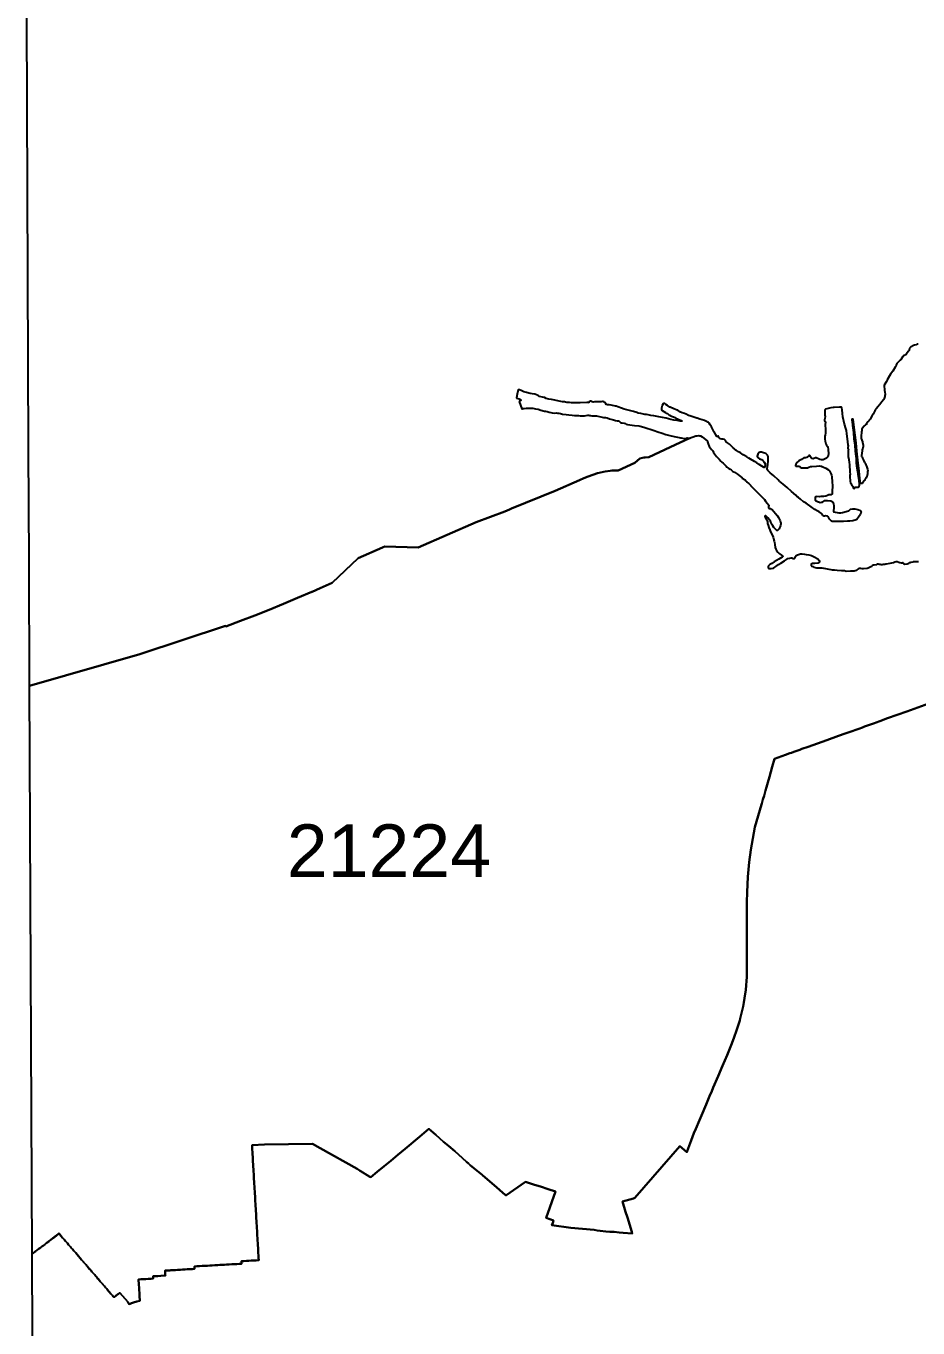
# Model space of a CAD drawing. Header units: inches. Extents: x 1341578 to 1502124, y 557203 to 748561.
# Drawn here: x 1445375 to 1454424, y 588468 to 601677 of the extents above; entities that cross this region are included whole.
import ezdxf
from ezdxf.enums import TextEntityAlignment as Align

# ---------------------------------------------------------------- set-up
doc = ezdxf.new("R2010")
doc.units = ezdxf.units.IN
doc.header["$MEASUREMENT"] = 0
doc.layers.add('Zipcode', color=7, linetype='Continuous')
doc.layers.add('ZipcodeAnno', color=7, linetype='Continuous')
doc.styles.add('Arial', font='arial.ttf')

msp = doc.modelspace()

# ---------------------------------------------------------------- linework, layer by layer
at = {"layer": 'Zipcode'}
for points in [[(1454425, 598451), (1454422, 598451), (1454418, 598451), (1454415, 598450), (1454411, 598446), (1454408, 598444), (1454404, 598444), (1454390, 598441), (1454378, 598436), (1454354, 598424), (1454350, 598421), (1454347, 598419), (1454343, 598416), (1454341, 598413), (1454339, 598408), (1454338, 598401), (1454336, 598394), (1454335, 598387), (1454329, 598377), (1454305, 598349), (1454299, 598342), (1454295, 598338), (1454289, 598336), (1454282, 598334), (1454276, 598332), (1454273, 598329), (1454269, 598324), (1454253, 598296), (1454253, 598295), (1454250, 598291), (1454246, 598288), (1454245, 598287), (1454240, 598283), (1454227, 598271), (1454210, 598252), (1454206, 598247), (1454201, 598238), (1454199, 598232), (1454198, 598230), (1454192, 598217), (1454168, 598177), (1454146, 598144), (1454112, 598087), (1454110, 598083), (1454103, 598072), (1454082, 598033), (1454081, 598028), (1454081, 598023), (1454081, 598019), (1454083, 597994), (1454083, 597988), (1454083, 597981), (1454087, 597967), (1454090, 597939), (1454089, 597928), (1454089, 597917), (1454082, 597899), (1454077, 597891), (1454076, 597888), (1454073, 597884), (1454057, 597864), (1454037, 597838), (1454036, 597836), (1454029, 597830), (1454019, 597818), (1454000, 597795), (1453991, 597782), (1453986, 597774), (1453979, 597759), (1453968, 597738), (1453956, 597719), (1453940, 597689), (1453929, 597678), (1453924, 597672), (1453916, 597662), (1453900, 597643), (1453900, 597641), (1453900, 597636), (1453900, 597635), (1453899, 597634), (1453897, 597633), (1453892, 597631), (1453887, 597627), (1453879, 597620), (1453871, 597613), (1453871, 597612), (1453855, 597588), (1453853, 597580), (1453853, 597571), (1453852, 597564), (1453852, 597558), (1453851, 597549), (1453850, 597546), (1453846, 597528), (1453846, 597527), (1453846, 597522), (1453846, 597519), (1453847, 597513), (1453848, 597504), (1453848, 597491), (1453850, 597485), (1453853, 597476), (1453860, 597459), (1453861, 597456), (1453861, 597453), (1453861, 597450), (1453862, 597447), (1453863, 597442), (1453865, 597435), (1453866, 597433), (1453866, 597427), (1453867, 597420), (1453866, 597412), (1453864, 597396), (1453859, 597377), (1453859, 597376), (1453856, 597362), (1453855, 597347), (1453854, 597338), (1453850, 597322), (1453850, 597318), (1453851, 597313), (1453852, 597309), (1453857, 597302), (1453860, 597298), (1453861, 597293), (1453865, 597285), (1453872, 597271), (1453881, 597249), (1453883, 597244), (1453887, 597240), (1453890, 597235), (1453894, 597226), (1453894, 597225), (1453899, 597219), (1453902, 597215), (1453903, 597212), (1453906, 597203), (1453912, 597182), (1453914, 597164), (1453913, 597158), (1453912, 597150), (1453912, 597144), (1453910, 597130), (1453909, 597125), (1453907, 597119), (1453907, 597117), (1453904, 597109), (1453900, 597100), (1453897, 597094), (1453891, 597084), (1453886, 597075), (1453885, 597072), (1453880, 597066), (1453862, 597042), (1453857, 597036), (1453853, 597035), (1453852, 597035), (1453848, 597035), (1453844, 597037), (1453842, 597041), (1453840, 597045), (1453838, 597050), (1453837, 597056), (1453837, 597063), (1453834, 597088), (1453832, 597127), (1453825, 597191), (1453814, 597272), (1453805, 597365), (1453795, 597448), (1453787, 597528), (1453778, 597607), (1453771, 597662), (1453767, 597685), (1453766, 597688), (1453763, 597690), (1453761, 597690), (1453758, 597690), (1453755, 597689), (1453754, 597688), (1453754, 597683), (1453756, 597666), (1453759, 597625), (1453768, 597555), (1453774, 597489), (1453782, 597425), (1453787, 597369), (1453792, 597310), (1453796, 597291), (1453798, 597270), (1453798, 597241), (1453800, 597216), (1453811, 597159), (1453813, 597129), (1453823, 597072), (1453827, 597022), (1453826, 597014), (1453825, 597008), (1453821, 596999), (1453818, 596995), (1453815, 596994), (1453811, 596994), (1453788, 596995), (1453783, 596995), (1453780, 596993), (1453780, 596993), (1453779, 596991), (1453779, 596987), (1453778, 596984), (1453777, 596983), (1453776, 596983), (1453773, 596985), (1453769, 596996), (1453765, 597005), (1453764, 597006), (1453762, 597008), (1453758, 597011), (1453756, 597013), (1453756, 597014), (1453756, 597014), (1453752, 597022), (1453746, 597031), (1453746, 597032), (1453743, 597039), (1453738, 597059), (1453738, 597073), (1453737, 597093), (1453735, 597119), (1453735, 597122), (1453735, 597126), (1453736, 597126), (1453737, 597127), (1453738, 597127), (1453737, 597155), (1453736, 597177), (1453732, 597203), (1453731, 597205), (1453731, 597211), (1453731, 597212), (1453732, 597216), (1453731, 597230), (1453729, 597248), (1453728, 597255), (1453725, 597269), (1453726, 597277), (1453720, 597306), (1453719, 597313), (1453719, 597319), (1453719, 597343), (1453720, 597357), (1453720, 597373), (1453721, 597377), (1453718, 597384), (1453717, 597390), (1453717, 597403), (1453718, 597418), (1453717, 597429), (1453708, 597490), (1453702, 597539), (1453697, 597572), (1453690, 597604), (1453683, 597627), (1453679, 597638), (1453663, 597711), (1453657, 597746), (1453654, 597785), (1453651, 597803), (1453647, 597810), (1453642, 597812), (1453628, 597812), (1453575, 597808), (1453562, 597806), (1453538, 597802), (1453486, 597789), (1453485, 597789), (1453481, 597786), (1453480, 597784), (1453478, 597776), (1453478, 597769), (1453479, 597755), (1453480, 597731), (1453481, 597716), (1453479, 597697), (1453475, 597683), (1453476, 597675), (1453482, 597664), (1453484, 597660), (1453484, 597651), (1453483, 597638), (1453483, 597628), (1453486, 597587), (1453486, 597569), (1453484, 597547), (1453481, 597527), (1453480, 597516), (1453478, 597503), (1453479, 597487), (1453482, 597466), (1453489, 597440), (1453496, 597425), (1453506, 597413), (1453507, 597412), (1453509, 597406), (1453513, 597384), (1453515, 597333), (1453514, 597321), (1453513, 597313), (1453506, 597304), (1453495, 597293), (1453475, 597282), (1453463, 597277), (1453445, 597277), (1453428, 597280), (1453414, 597285), (1453399, 597294), (1453392, 597297), (1453385, 597296), (1453378, 597294), (1453366, 597289), (1453360, 597287), (1453351, 597289), (1453341, 597297), (1453332, 597305), (1453327, 597316), (1453325, 597320), (1453319, 597321), (1453315, 597320), (1453312, 597316), (1453309, 597310), (1453304, 597304), (1453295, 597300), (1453282, 597298), (1453267, 597295), (1453242, 597281), (1453215, 597265), (1453191, 597245), (1453183, 597231), (1453182, 597215), (1453184, 597212), (1453189, 597211), (1453198, 597213), (1453206, 597212), (1453216, 597212), (1453224, 597207), (1453229, 597203), (1453230, 597202), (1453230, 597202), (1453234, 597199), (1453239, 597196), (1453246, 597195), (1453284, 597195), (1453294, 597194), (1453304, 597196), (1453318, 597201), (1453332, 597207), (1453334, 597207), (1453348, 597209), (1453394, 597213), (1453426, 597214), (1453439, 597213), (1453447, 597211), (1453449, 597210), (1453460, 597206), (1453490, 597192), (1453515, 597173), (1453527, 597164), (1453531, 597158), (1453544, 597130), (1453548, 597121), (1453550, 597107), (1453551, 597097), (1453553, 597060), (1453555, 597006), (1453554, 596960), (1453554, 596937), (1453552, 596928), (1453550, 596926), (1453547, 596923), (1453544, 596920), (1453537, 596920), (1453526, 596922), (1453520, 596920), (1453514, 596917), (1453506, 596913), (1453490, 596908), (1453470, 596904), (1453437, 596903), (1453437, 596903), (1453424, 596902), (1453399, 596903), (1453395, 596902), (1453384, 596900), (1453381, 596897), (1453380, 596890), (1453379, 596874), (1453380, 596868), (1453385, 596863), (1453391, 596859), (1453406, 596854), (1453424, 596846), (1453431, 596844), (1453445, 596845), (1453451, 596847), (1453458, 596850), (1453468, 596857), (1453475, 596862), (1453485, 596864), (1453506, 596862), (1453539, 596859), (1453552, 596855), (1453554, 596853), (1453561, 596845), (1453564, 596838), (1453567, 596829), (1453570, 596808), (1453570, 596786), (1453566, 596763), (1453567, 596751), (1453568, 596750), (1453620, 596740), (1453640, 596740), (1453658, 596741), (1453718, 596759), (1453721, 596760), (1453728, 596767), (1453739, 596776), (1453760, 596778), (1453783, 596778), (1453812, 596772), (1453831, 596767), (1453841, 596758), (1453844, 596752), (1453846, 596745), (1453845, 596739), (1453842, 596732), (1453836, 596719), (1453821, 596695), (1453811, 596681), (1453803, 596672), (1453796, 596667), (1453787, 596663), (1453774, 596660), (1453764, 596658), (1453734, 596654), (1453713, 596654), (1453710, 596653), (1453668, 596652), (1453652, 596652), (1453613, 596652), (1453561, 596652), (1453558, 596652), (1453553, 596652), (1453548, 596654), (1453537, 596663), (1453527, 596675), (1453519, 596688), (1453517, 596695), (1453515, 596698), (1453507, 596704), (1453484, 596709), (1453475, 596706), (1453467, 596703), (1453465, 596705), (1453464, 596707), (1453461, 596710), (1453460, 596712), (1453453, 596725), (1453444, 596732), (1453420, 596747), (1453401, 596757), (1453377, 596773), (1453340, 596799), (1453288, 596835), (1453262, 596851), (1453231, 596876), (1453210, 596893), (1453197, 596902), (1453184, 596917), (1453141, 596955), (1453097, 596995), (1453055, 597030), (1453021, 597056), (1453020, 597057), (1453017, 597060), (1453005, 597073), (1452962, 597115), (1452924, 597145), (1452899, 597169), (1452893, 597178), (1452891, 597181), (1452892, 597187), (1452892, 597191), (1452896, 597204), (1452901, 597229), (1452903, 597262), (1452905, 597285), (1452903, 597310), (1452898, 597322), (1452892, 597327), (1452880, 597339), (1452857, 597348), (1452837, 597353), (1452824, 597353), (1452812, 597349), (1452800, 597333), (1452795, 597325), (1452793, 597313), (1452793, 597312), (1452796, 597302), (1452803, 597295), (1452817, 597287), (1452836, 597279), (1452850, 597268), (1452858, 597261), (1452864, 597254), (1452874, 597235), (1452873, 597219), (1452871, 597209), (1452870, 597203), (1452864, 597198), (1452861, 597198), (1452860, 597199), (1452856, 597200), (1452839, 597212), (1452814, 597228), (1452790, 597245), (1452764, 597259), (1452726, 597282), (1452708, 597293), (1452689, 597307), (1452664, 597319), (1452650, 597326), (1452636, 597337), (1452622, 597347), (1452604, 597358), (1452584, 597370), (1452574, 597375), (1452566, 597380), (1452561, 597388), (1452547, 597400), (1452538, 597408), (1452531, 597416), (1452525, 597422), (1452510, 597435), (1452490, 597448), (1452479, 597459), (1452470, 597471), (1452461, 597481), (1452448, 597485), (1452446, 597486), (1452434, 597486), (1452419, 597489), (1452410, 597495), (1452403, 597503), (1452399, 597514), (1452397, 597518), (1452393, 597516), (1452393, 597516), (1452389, 597513), (1452388, 597512), (1452386, 597512), (1452385, 597512), (1452383, 597513), (1452355, 597560), (1452352, 597565), (1452341, 597584), (1452328, 597611), (1452316, 597632), (1452305, 597648), (1452300, 597654), (1452293, 597659), (1452280, 597664), (1452271, 597668), (1452257, 597675), (1452235, 597682), (1452209, 597690), (1452183, 597698), (1452180, 597699), (1452150, 597708), (1452119, 597719), (1452108, 597722), (1452095, 597726), (1452071, 597739), (1452055, 597746), (1452032, 597752), (1452008, 597763), (1451986, 597780), (1451982, 597781), (1451948, 597792), (1451911, 597809), (1451906, 597811), (1451882, 597827), (1451867, 597838), (1451855, 597847), (1451847, 597847), (1451840, 597843), (1451829, 597829), (1451829, 597828), (1451822, 597800), (1451822, 597792), (1451822, 597787), (1451828, 597778), (1451845, 597766), (1451863, 597755), (1451869, 597751), (1451881, 597745), (1451892, 597735), (1451901, 597730), (1451906, 597728), (1451913, 597727), (1451917, 597723), (1451924, 597719), (1451945, 597713), (1451956, 597706), (1451967, 597698), (1451983, 597691), (1451997, 597686), (1452013, 597678), (1452026, 597675), (1452029, 597672), (1452029, 597670), (1452028, 597670), (1452025, 597670), (1452012, 597670), (1451979, 597674), (1451947, 597680), (1451915, 597686), (1451869, 597698), (1451795, 597713), (1451761, 597718), (1451744, 597721), (1451713, 597726), (1451686, 597731), (1451670, 597735), (1451652, 597737), (1451639, 597739), (1451613, 597745), (1451585, 597750), (1451572, 597755), (1451538, 597766), (1451470, 597783), (1451442, 597790), (1451415, 597801), (1451379, 597815), (1451363, 597820), (1451355, 597822), (1451312, 597831), (1451291, 597835), (1451274, 597835), (1451265, 597836), (1451260, 597839), (1451259, 597839), (1451256, 597847), (1451255, 597853), (1451250, 597857), (1451248, 597859), (1451237, 597865), (1451228, 597867), (1451222, 597867), (1451222, 597867), (1451210, 597865), (1451204, 597865), (1451168, 597864), (1451151, 597863), (1451141, 597864), (1451130, 597862), (1451119, 597863), (1451111, 597868), (1451106, 597870), (1451101, 597870), (1451094, 597867), (1451089, 597863), (1451085, 597858), (1451085, 597857), (1451081, 597856), (1451078, 597857), (1451065, 597859), (1450997, 597855), (1450955, 597854), (1450936, 597853), (1450922, 597854), (1450907, 597855), (1450888, 597858), (1450875, 597859), (1450861, 597859), (1450849, 597861), (1450836, 597863), (1450818, 597865), (1450802, 597868), (1450783, 597871), (1450738, 597881), (1450704, 597889), (1450678, 597890), (1450666, 597895), (1450650, 597900), (1450634, 597908), (1450614, 597913), (1450584, 597919), (1450575, 597925), (1450570, 597930), (1450537, 597941), (1450510, 597947), (1450490, 597949), (1450453, 597959), (1450426, 597966), (1450404, 597977), (1450381, 597985), (1450372, 597987), (1450366, 597986), (1450366, 597985), (1450357, 597941), (1450350, 597904), (1450353, 597902), (1450376, 597895), (1450386, 597891), (1450391, 597887), (1450394, 597884), (1450395, 597882), (1450395, 597879), (1450394, 597877), (1450393, 597877), (1450388, 597874), (1450380, 597870), (1450379, 597867), (1450392, 597831), (1450404, 597795), (1450408, 597794), (1450414, 597796), (1450429, 597798), (1450450, 597800), (1450484, 597801), (1450497, 597801), (1450517, 597800), (1450544, 597795), (1450570, 597789), (1450599, 597781), (1450636, 597771), (1450645, 597770), (1450663, 597766), (1450683, 597760), (1450699, 597756), (1450712, 597754), (1450734, 597751), (1450752, 597752), (1450767, 597751), (1450781, 597749), (1450797, 597745), (1450817, 597741), (1450855, 597735), (1450883, 597732), (1450914, 597730), (1450939, 597727), (1450955, 597725), (1450973, 597725), (1450978, 597725), (1450995, 597724), (1451008, 597722), (1451024, 597721), (1451040, 597722), (1451059, 597725), (1451073, 597729), (1451083, 597730), (1451094, 597727), (1451102, 597726), (1451116, 597724), (1451137, 597724), (1451161, 597722), (1451177, 597720), (1451206, 597713), (1451232, 597706), (1451253, 597704), (1451269, 597701), (1451295, 597693), (1451335, 597681), (1451355, 597675), (1451373, 597671), (1451385, 597672), (1451389, 597672), (1451393, 597669), (1451396, 597664), (1451401, 597659), (1451410, 597653), (1451423, 597650), (1451443, 597648), (1451455, 597645), (1451464, 597639), (1451477, 597634), (1451501, 597630), (1451547, 597624), (1451590, 597620), (1451605, 597618), (1451644, 597606), (1451746, 597575), (1451783, 597561), (1451827, 597546), (1451866, 597533), (1451907, 597522), (1451951, 597513), (1452001, 597501), (1452013, 597500), (1452020, 597499), (1452053, 597493), (1452065, 597493), (1452076, 597497), (1452082, 597498), (1452090, 597496), (1452100, 597495), (1452106, 597496), (1451909, 597403), (1451694, 597303), (1451656, 597300), (1451653, 597299), (1451644, 597299), (1451602, 597290), (1451551, 597244), (1451382, 597168), (1451319, 597168), (1451300, 597165), (1451251, 597159), (1451171, 597142), (1451078, 597108), (1451034, 597089), (1451034, 597089), (1450989, 597070), (1450744, 596961), (1450301, 596781), (1450278, 596771), (1450232, 596751), (1449940, 596645), (1449353, 596386), (1449014, 596398), (1448998, 596391), (1448990, 596387), (1448745, 596279), (1448482, 596028), (1448419, 596001), (1448357, 595973), (1448276, 595937), (1448274, 595937), (1448130, 595875), (1447986, 595814), (1447986, 595814), (1447841, 595755), (1447695, 595697), (1447695, 595697), (1447549, 595641), (1447549, 595641), (1447402, 595585), (1447400, 595590), (1447399, 595592), (1446529, 595303), (1445411, 594984), (1445406, 596220), (1445406, 596253), (1445401, 597379), (1445401, 597389), (1445375, 603503)], [(1454832, 594912), (1454312, 594721), (1454114, 594654), (1454038, 594625), (1454001, 594612), (1453981, 594605), (1453961, 594598), (1453941, 594591), (1453882, 594569), (1453862, 594562), (1453822, 594548), (1453725, 594513), (1453705, 594506), (1453686, 594499), (1453619, 594475), (1453500, 594433), (1453309, 594365), (1453247, 594343), (1453226, 594335), (1453163, 594313), (1453139, 594304), (1453124, 594299), (1453079, 594283), (1452969, 594243), (1452945, 594162), (1452916, 594061), (1452899, 594003), (1452887, 593956), (1452877, 593922), (1452869, 593895), (1452862, 593867), (1452850, 593830), (1452838, 593789), (1452836, 593779), (1452770, 593548), (1452728, 593319), (1452712, 593195), (1452699, 593045), (1452692, 592888), (1452688, 592789), (1452686, 592756), (1452686, 592723), (1452686, 592667), (1452687, 592639), (1452687, 592610), (1452687, 592575), (1452687, 592546), (1452687, 592514), (1452687, 592478), (1452687, 592442), (1452687, 592410), (1452687, 592369), (1452687, 592336), (1452687, 592254), (1452687, 592222), (1452687, 592207), (1452688, 592165), (1452688, 592119), (1452687, 592029), (1452684, 591987), (1452680, 591947), (1452676, 591896), (1452671, 591858), (1452665, 591814), (1452658, 591771), (1452650, 591730), (1452641, 591690), (1452631, 591647), (1452620, 591608), (1452615, 591588), (1452608, 591567), (1452581, 591487), (1452559, 591419), (1452546, 591380), (1452530, 591337), (1452487, 591237), (1452440, 591129), (1452395, 591024), (1452346, 590907), (1452331, 590871), (1452309, 590819), (1452274, 590736), (1452227, 590625), (1452206, 590575), (1452169, 590489), (1452150, 590444), (1452121, 590371), (1452082, 590263), (1452079, 590253), (1452053, 590275), (1452009, 590311), (1451551, 589787), (1451538, 589783), (1451426, 589752), (1451458, 589645), (1451476, 589588), (1451519, 589445), (1451524, 589428), (1451434, 589435), (1451391, 589438), (1451342, 589442), (1451321, 589443), (1451298, 589445), (1451256, 589448), (1451199, 589452), (1451170, 589458), (1451140, 589464), (1450901, 589485), (1450710, 589512), (1450718, 589534), (1450726, 589557), (1450653, 589586), (1450746, 589851), (1450671, 589876), (1450593, 589902), (1450533, 589922), (1450443, 589952), (1450244, 589813), (1450236, 589820), (1450125, 589916), (1450010, 590015), (1450001, 590022), (1449917, 590091), (1449882, 590121), (1449863, 590138), (1449843, 590155), (1449803, 590190), (1449724, 590261), (1449661, 590315), (1449611, 590358), (1449573, 590391), (1449531, 590427), (1449461, 590487), (1449367, 590408), (1449220, 590286), (1449147, 590225), (1449074, 590165), (1449007, 590109), (1448938, 590052), (1448871, 589997), (1448862, 590003), (1448763, 590064), (1448758, 590067), (1448754, 590069), (1448733, 590081), (1448359, 590292), (1448281, 590337), (1447795, 590330), (1447668, 590322), (1447670, 590278), (1447672, 590253), (1447673, 590228), (1447674, 590203), (1447675, 590193), (1447676, 590178), (1447677, 590153), (1447679, 590129), (1447680, 590104), (1447682, 590079), (1447683, 590054), (1447685, 590029), (1447686, 590004), (1447687, 589979), (1447689, 589954), (1447690, 589929), (1447692, 589904), (1447693, 589879), (1447695, 589854), (1447696, 589829), (1447698, 589804), (1447699, 589779), (1447700, 589754), (1447702, 589729), (1447703, 589704), (1447705, 589679), (1447706, 589654), (1447708, 589629), (1447709, 589604), (1447711, 589579), (1447712, 589554), (1447713, 589530), (1447715, 589505), (1447716, 589480), (1447718, 589455), (1447719, 589430), (1447721, 589405), (1447722, 589380), (1447724, 589355), (1447725, 589330), (1447726, 589305), (1447728, 589280), (1447729, 589255), (1447731, 589230), (1447732, 589205), (1447734, 589180), (1447735, 589155), (1447708, 589154), (1447685, 589152), (1447660, 589151), (1447635, 589149), (1447610, 589148), (1447585, 589146), (1447560, 589145), (1447561, 589120), (1447537, 589119), (1447512, 589117), (1447487, 589116), (1447462, 589114), (1447437, 589113), (1447410, 589111), (1447387, 589110), (1447365, 589108), (1447340, 589107), (1447320, 589106), (1447315, 589106), (1447290, 589104), (1447264, 589103), (1447240, 589101), (1447215, 589100), (1447190, 589098), (1447161, 589097), (1447133, 589095), (1447107, 589094), (1447083, 589092), (1447084, 589067), (1447065, 589066), (1447060, 589066), (1447040, 589065), (1447035, 589064), (1447015, 589063), (1447010, 589063), (1446990, 589062), (1446985, 589061), (1446962, 589060), (1446940, 589059), (1446937, 589059), (1446915, 589057), (1446912, 589057), (1446890, 589056), (1446887, 589056), (1446865, 589055), (1446862, 589054), (1446841, 589053), (1446837, 589052), (1446813, 589051), (1446813, 589050), (1446787, 589050), (1446785, 589050), (1446786, 589024), (1446787, 589008), (1446788, 588999), (1446743, 588997), (1446713, 588995), (1446690, 588994), (1446676, 588993), (1446663, 588993), (1446664, 588969), (1446645, 588968), (1446639, 588967), (1446614, 588966), (1446612, 588966), (1446589, 588964), (1446564, 588963), (1446539, 588962), (1446516, 588960), (1446517, 588946), (1446519, 588924), (1446520, 588903), (1446521, 588881), (1446523, 588859), (1446523, 588845), (1446524, 588831), (1446525, 588817), (1446526, 588803), (1446526, 588789), (1446528, 588751), (1446529, 588744), (1446499, 588735), (1446464, 588725), (1446446, 588719), (1446438, 588716), (1446431, 588714), (1446421, 588711), (1446408, 588731), (1446407, 588732), (1446326, 588826), (1446309, 588812), (1446306, 588810), (1446287, 588794), (1446268, 588779), (1446259, 588789), (1446251, 588798), (1446246, 588804), (1446235, 588816), (1446219, 588835), (1446216, 588839), (1446202, 588854), (1446193, 588865), (1446186, 588873), (1446180, 588880), (1446170, 588892), (1446167, 588895), (1446154, 588910), (1446153, 588911), (1446141, 588926), (1446137, 588930), (1446128, 588941), (1446121, 588949), (1446105, 588967), (1446104, 588968), (1446088, 588987), (1446082, 588994), (1446072, 589006), (1446069, 589009), (1446056, 589024), (1446055, 589025), (1446043, 589039), (1446039, 589044), (1446023, 589063), (1446020, 589066), (1446006, 589081), (1445997, 589092), (1445990, 589100), (1445984, 589107), (1445974, 589119), (1445971, 589122), (1445958, 589137), (1445957, 589138), (1445941, 589157), (1445938, 589160), (1445925, 589176), (1445908, 589195), (1445892, 589214), (1445879, 589229), (1445876, 589233), (1445859, 589252), (1445846, 589267), (1445843, 589271), (1445833, 589282), (1445826, 589290), (1445820, 589297), (1445810, 589309), (1445807, 589312), (1445794, 589327), (1445777, 589346), (1445776, 589348), (1445761, 589365), (1445745, 589384), (1445728, 589403), (1445709, 589426), (1445704, 589422), (1445684, 589407), (1445679, 589403), (1445664, 589392), (1445663, 589391), (1445647, 589379), (1445644, 589377), (1445631, 589367), (1445625, 589362), (1445615, 589354), (1445607, 589349), (1445605, 589346), (1445588, 589334), (1445585, 589331), (1445579, 589327), (1445568, 589318), (1445565, 589316), (1445548, 589303), (1445545, 589301), (1445530, 589290), (1445528, 589288), (1445525, 589286), (1445514, 589278), (1445508, 589273), (1445505, 589271), (1445498, 589266), (1445488, 589258), (1445485, 589256), (1445482, 589254), (1445475, 589248), (1445468, 589243), (1445466, 589242), (1445465, 589240), (1445448, 589228), (1445445, 589225), (1445439, 589221), (1445436, 589218), (1445411, 594984), (1446529, 595303), (1447399, 595592), (1447400, 595590), (1447402, 595585), (1447549, 595641), (1447549, 595641), (1447695, 595697), (1447695, 595697), (1447841, 595755), (1447986, 595814), (1447986, 595814), (1448130, 595875), (1448274, 595937), (1448276, 595937), (1448357, 595973), (1448419, 596001), (1448482, 596028), (1448745, 596279), (1448990, 596387), (1448998, 596391), (1449014, 596398), (1449353, 596386), (1449940, 596645), (1450232, 596751), (1450278, 596771), (1450301, 596781), (1450744, 596961), (1450989, 597070), (1451034, 597089), (1451034, 597089), (1451078, 597108), (1451171, 597142), (1451251, 597159), (1451300, 597165), (1451319, 597168), (1451382, 597168), (1451551, 597244), (1451602, 597290), (1451644, 597299), (1451653, 597299), (1451656, 597300), (1451694, 597303), (1451909, 597403), (1452106, 597496), (1452108, 597496), (1452123, 597502), (1452143, 597510), (1452171, 597518), (1452185, 597521), (1452202, 597522), (1452212, 597521), (1452218, 597518), (1452233, 597508), (1452287, 597467), (1452289, 597462), (1452290, 597457), (1452292, 597450), (1452295, 597437), (1452305, 597412), (1452318, 597393), (1452329, 597380), (1452341, 597368), (1452350, 597350), (1452360, 597336), (1452370, 597325), (1452380, 597311), (1452394, 597296), (1452407, 597282), (1452424, 597264), (1452428, 597258), (1452435, 597251), (1452448, 597242), (1452457, 597233), (1452459, 597232), (1452477, 597212), (1452486, 597203), (1452495, 597195), (1452506, 597188), (1452518, 597181), (1452527, 597175), (1452527, 597175), (1452538, 597166), (1452547, 597159), (1452562, 597151), (1452582, 597139), (1452594, 597131), (1452611, 597117), (1452623, 597107), (1452641, 597092), (1452641, 597091), (1452669, 597072), (1452678, 597064), (1452681, 597060), (1452684, 597056), (1452689, 597050), (1452707, 597035), (1452724, 597018), (1452726, 597016), (1452735, 597006), (1452751, 596988), (1452773, 596968), (1452785, 596955), (1452805, 596935), (1452822, 596919), (1452835, 596905), (1452849, 596890), (1452865, 596873), (1452878, 596857), (1452896, 596834), (1452906, 596820), (1452909, 596815), (1452909, 596811), (1452907, 596803), (1452907, 596796), (1452907, 596789), (1452910, 596786), (1452918, 596783), (1452924, 596781), (1452935, 596776), (1452944, 596771), (1452960, 596753), (1452979, 596730), (1452998, 596707), (1453009, 596691), (1453019, 596672), (1453023, 596663), (1453026, 596656), (1453030, 596643), (1453031, 596632), (1453031, 596627), (1453028, 596611), (1453026, 596600), (1453020, 596585), (1453015, 596576), (1453008, 596568), (1452999, 596560), (1452995, 596560), (1452992, 596560), (1452989, 596561), (1452982, 596568), (1452963, 596588), (1452951, 596606), (1452943, 596618), (1452937, 596631), (1452931, 596645), (1452928, 596654), (1452917, 596668), (1452899, 596686), (1452885, 596704), (1452881, 596707), (1452878, 596707), (1452875, 596707), (1452871, 596704), (1452871, 596704), (1452871, 596702), (1452870, 596699), (1452871, 596697), (1452872, 596693), (1452882, 596676), (1452889, 596666), (1452893, 596656), (1452897, 596647), (1452898, 596630), (1452903, 596612), (1452912, 596589), (1452920, 596566), (1452929, 596546), (1452943, 596514), (1452953, 596490), (1452958, 596476), (1452961, 596467), (1452962, 596463), (1452962, 596462), (1452964, 596450), (1452967, 596436), (1452971, 596417), (1452976, 596387), (1452981, 596371), (1452989, 596356), (1453002, 596338), (1453017, 596326), (1453038, 596310), (1453049, 596303), (1453053, 596297), (1453052, 596295), (1453046, 596290), (1453012, 596268), (1452966, 596241), (1452940, 596224), (1452921, 596213), (1452907, 596202), (1452905, 596193), (1452905, 596191), (1452905, 596183), (1452905, 596180), (1452908, 596178), (1452915, 596175), (1452924, 596172), (1452935, 596172), (1452957, 596178), (1452995, 596203), (1453009, 596213), (1453033, 596229), (1453070, 596252), (1453091, 596266), (1453104, 596274), (1453123, 596279), (1453136, 596282), (1453145, 596282), (1453150, 596280), (1453159, 596276), (1453168, 596274), (1453172, 596275), (1453176, 596279), (1453177, 596286), (1453179, 596291), (1453179, 596292), (1453180, 596295), (1453189, 596305), (1453200, 596313), (1453211, 596317), (1453232, 596323), (1453250, 596322), (1453271, 596320), (1453291, 596317), (1453315, 596311), (1453330, 596309), (1453343, 596304), (1453372, 596291), (1453408, 596272), (1453422, 596256), (1453424, 596249), (1453423, 596239), (1453421, 596233), (1453417, 596231), (1453410, 596229), (1453377, 596225), (1453376, 596225), (1453370, 596224), (1453353, 596223), (1453341, 596217), (1453339, 596209), (1453339, 596205), (1453342, 596200), (1453343, 596199), (1453344, 596198), (1453358, 596193), (1453368, 596188), (1453379, 596184), (1453394, 596182), (1453405, 596182), (1453411, 596182), (1453433, 596181), (1453448, 596181), (1453465, 596178), (1453468, 596177), (1453484, 596173), (1453487, 596173), (1453520, 596167), (1453538, 596163), (1453554, 596160), (1453576, 596159), (1453605, 596157), (1453648, 596154), (1453655, 596153), (1453663, 596154), (1453668, 596154), (1453673, 596153), (1453677, 596153), (1453694, 596147), (1453740, 596149), (1453753, 596149), (1453758, 596149), (1453773, 596150), (1453778, 596151), (1453786, 596153), (1453802, 596157), (1453807, 596160), (1453818, 596166), (1453821, 596171), (1453824, 596174), (1453827, 596176), (1453831, 596177), (1453840, 596177), (1453853, 596174), (1453853, 596174), (1453862, 596172), (1453870, 596173), (1453909, 596176), (1453918, 596179), (1453945, 596193), (1453955, 596198), (1453963, 596205), (1453973, 596210), (1453978, 596211), (1454006, 596215), (1454006, 596215), (1454015, 596221), (1454019, 596221), (1454023, 596220), (1454028, 596219), (1454037, 596218), (1454040, 596217), (1454050, 596215), (1454060, 596215), (1454069, 596216), (1454070, 596216), (1454084, 596218), (1454086, 596218), (1454099, 596221), (1454106, 596222), (1454141, 596227), (1454176, 596236), (1454189, 596240), (1454202, 596244), (1454206, 596244), (1454213, 596244), (1454230, 596238), (1454239, 596236), (1454252, 596232), (1454252, 596232), (1454266, 596232), (1454269, 596233), (1454271, 596233), (1454273, 596232), (1454275, 596229), (1454276, 596227), (1454277, 596224), (1454279, 596221), (1454281, 596221), (1454286, 596219), (1454288, 596219), (1454314, 596222), (1454325, 596223), (1454330, 596226), (1454334, 596230), (1454338, 596234), (1454343, 596236), (1454351, 596238), (1454372, 596241), (1454375, 596242), (1454378, 596243), (1454385, 596244), (1454407, 596244), (1454411, 596244), (1454422, 596243), (1454428, 596243)], [(1445457, 584259), (1445436, 589218), (1445439, 589221), (1445445, 589225), (1445448, 589228), (1445465, 589240), (1445466, 589242), (1445468, 589243), (1445475, 589248), (1445482, 589254), (1445485, 589256), (1445488, 589258), (1445498, 589266), (1445505, 589271), (1445508, 589273), (1445514, 589278), (1445525, 589286), (1445528, 589288), (1445530, 589290), (1445545, 589301), (1445548, 589303), (1445565, 589316), (1445568, 589318), (1445579, 589327), (1445585, 589331), (1445588, 589334), (1445605, 589346), (1445607, 589349), (1445615, 589354), (1445625, 589362), (1445631, 589367), (1445644, 589377), (1445647, 589379), (1445663, 589391), (1445664, 589392), (1445679, 589403), (1445684, 589407), (1445704, 589422), (1445709, 589426), (1445728, 589403), (1445745, 589384), (1445761, 589365), (1445776, 589348), (1445777, 589346), (1445794, 589327), (1445807, 589312), (1445810, 589309), (1445820, 589297), (1445826, 589290), (1445833, 589282), (1445843, 589271), (1445846, 589267), (1445859, 589252), (1445876, 589233), (1445879, 589229), (1445892, 589214), (1445908, 589195), (1445925, 589176), (1445938, 589160), (1445941, 589157), (1445957, 589138), (1445958, 589137), (1445971, 589122), (1445974, 589119), (1445984, 589107), (1445990, 589100), (1445997, 589092), (1446006, 589081), (1446020, 589066), (1446023, 589063), (1446039, 589044), (1446043, 589039), (1446055, 589025), (1446056, 589024), (1446069, 589009), (1446072, 589006), (1446082, 588994), (1446088, 588987), (1446104, 588968), (1446105, 588967), (1446121, 588949), (1446128, 588941), (1446137, 588930), (1446141, 588926), (1446153, 588911), (1446154, 588910), (1446167, 588895), (1446170, 588892), (1446180, 588880), (1446186, 588873), (1446193, 588865), (1446202, 588854), (1446216, 588839), (1446219, 588835), (1446235, 588816), (1446246, 588804), (1446251, 588798), (1446259, 588789), (1446268, 588779), (1446287, 588794), (1446306, 588810), (1446309, 588812), (1446326, 588826), (1446407, 588732), (1446408, 588731), (1446421, 588711), (1446431, 588714), (1446438, 588716), (1446446, 588719), (1446464, 588725), (1446499, 588735), (1446529, 588744), (1446528, 588751), (1446526, 588789), (1446526, 588803), (1446525, 588817), (1446524, 588831), (1446523, 588845), (1446523, 588859), (1446521, 588881), (1446520, 588903), (1446519, 588924), (1446517, 588946), (1446516, 588960), (1446539, 588962), (1446564, 588963), (1446589, 588964), (1446612, 588966), (1446614, 588966), (1446639, 588967), (1446645, 588968), (1446664, 588969), (1446663, 588993), (1446676, 588993), (1446690, 588994), (1446713, 588995), (1446743, 588997), (1446788, 588999), (1446787, 589008), (1446786, 589024), (1446785, 589050), (1446787, 589050), (1446813, 589050), (1446813, 589051), (1446837, 589052), (1446841, 589053), (1446862, 589054), (1446865, 589055), (1446887, 589056), (1446890, 589056), (1446912, 589057), (1446915, 589057), (1446937, 589059), (1446940, 589059), (1446962, 589060), (1446985, 589061), (1446990, 589062), (1447010, 589063), (1447015, 589063), (1447035, 589064), (1447040, 589065), (1447060, 589066), (1447065, 589066), (1447084, 589067), (1447083, 589092), (1447107, 589094), (1447133, 589095), (1447161, 589097), (1447190, 589098), (1447215, 589100), (1447240, 589101), (1447264, 589103), (1447290, 589104), (1447315, 589106), (1447320, 589106), (1447340, 589107), (1447365, 589108), (1447387, 589110), (1447410, 589111), (1447437, 589113), (1447462, 589114), (1447487, 589116), (1447512, 589117), (1447537, 589119), (1447561, 589120), (1447560, 589145), (1447585, 589146), (1447610, 589148), (1447635, 589149), (1447660, 589151), (1447685, 589152), (1447708, 589154), (1447735, 589155), (1447734, 589180), (1447732, 589205), (1447731, 589230), (1447729, 589255), (1447728, 589280), (1447726, 589305), (1447725, 589330), (1447724, 589355), (1447722, 589380), (1447721, 589405), (1447719, 589430), (1447718, 589455), (1447716, 589480), (1447715, 589505), (1447713, 589530), (1447712, 589554), (1447711, 589579), (1447709, 589604), (1447708, 589629), (1447706, 589654), (1447705, 589679), (1447703, 589704), (1447702, 589729), (1447700, 589754), (1447699, 589779), (1447698, 589804), (1447696, 589829), (1447695, 589854), (1447693, 589879), (1447692, 589904), (1447690, 589929), (1447689, 589954), (1447687, 589979), (1447686, 590004), (1447685, 590029), (1447683, 590054), (1447682, 590079), (1447680, 590104), (1447679, 590129), (1447677, 590153), (1447676, 590178), (1447675, 590193), (1447674, 590203), (1447673, 590228), (1447672, 590253), (1447670, 590278), (1447668, 590322), (1447795, 590330), (1448281, 590337), (1448359, 590292), (1448733, 590081), (1448754, 590069), (1448758, 590067), (1448763, 590064), (1448862, 590003), (1448871, 589997), (1448938, 590052), (1449007, 590109), (1449074, 590165), (1449147, 590225), (1449220, 590286), (1449367, 590408), (1449461, 590487), (1449531, 590427), (1449573, 590391), (1449611, 590358), (1449661, 590315), (1449724, 590261), (1449803, 590190), (1449843, 590155), (1449863, 590138), (1449882, 590121), (1449917, 590091), (1450001, 590022), (1450010, 590015), (1450125, 589916), (1450236, 589820), (1450244, 589813), (1450443, 589952), (1450533, 589922), (1450593, 589902), (1450671, 589876), (1450746, 589851), (1450653, 589586), (1450726, 589557), (1450718, 589534), (1450710, 589512), (1450901, 589485), (1451140, 589464), (1451170, 589458), (1451199, 589452), (1451256, 589448), (1451298, 589445), (1451321, 589443), (1451342, 589442), (1451391, 589438), (1451434, 589435), (1451524, 589428), (1451519, 589445), (1451476, 589588), (1451458, 589645), (1451426, 589752), (1451538, 589783), (1451551, 589787), (1452009, 590311), (1452053, 590275), (1452079, 590253), (1452082, 590263), (1452121, 590371), (1452150, 590444), (1452169, 590489), (1452206, 590575), (1452227, 590625), (1452274, 590736), (1452309, 590819), (1452331, 590871), (1452346, 590907), (1452395, 591024), (1452440, 591129), (1452487, 591237), (1452530, 591337), (1452546, 591380), (1452559, 591419), (1452581, 591487), (1452608, 591567), (1452615, 591588), (1452620, 591608), (1452631, 591647), (1452641, 591690), (1452650, 591730), (1452658, 591771), (1452665, 591814), (1452671, 591858), (1452676, 591896), (1452680, 591947), (1452684, 591987), (1452687, 592029), (1452688, 592119), (1452688, 592165), (1452687, 592207), (1452687, 592222), (1452687, 592254), (1452687, 592336), (1452687, 592369), (1452687, 592410), (1452687, 592442), (1452687, 592478), (1452687, 592514), (1452687, 592546), (1452687, 592575), (1452687, 592610), (1452687, 592639), (1452686, 592667), (1452686, 592723), (1452686, 592756), (1452688, 592789), (1452692, 592888), (1452699, 593045), (1452712, 593195), (1452728, 593319), (1452770, 593548), (1452836, 593779), (1452838, 593789), (1452850, 593830), (1452862, 593867), (1452869, 593895), (1452877, 593922), (1452887, 593956), (1452899, 594003), (1452916, 594061), (1452945, 594162), (1452969, 594243), (1453079, 594283), (1453124, 594299), (1453139, 594304), (1453163, 594313), (1453226, 594335), (1453247, 594343), (1453309, 594365), (1453500, 594433), (1453619, 594475), (1453686, 594499), (1453705, 594506), (1453725, 594513), (1453822, 594548), (1453862, 594562), (1453882, 594569), (1453941, 594591), (1453961, 594598), (1453981, 594605), (1454001, 594612), (1454038, 594625), (1454114, 594654), (1454312, 594721), (1454832, 594912)]]:
    msp.add_lwpolyline(points, dxfattribs=at)

# ---------------------------------------------------------------- texts
at = {"layer": 'ZipcodeAnno', "color": 18, "style": 'Arial'}
msp.add_text('21224', height=533.3, dxfattribs=at).set_placement((1449056, 592884), align=Align.BOTTOM_CENTER)

doc.saveas('drawing.dxf')
